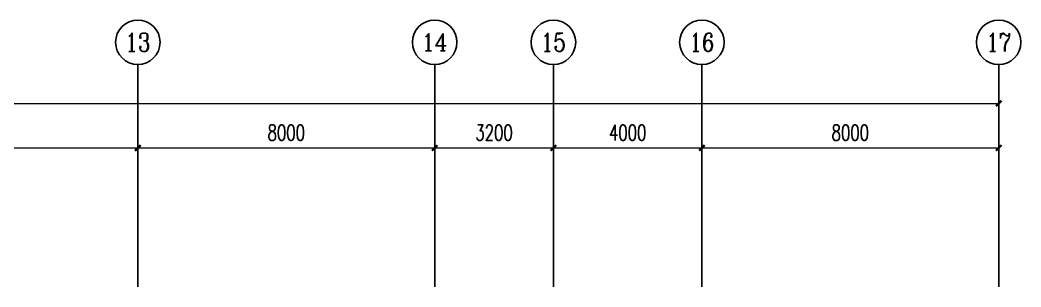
# Model space of a CAD drawing. Extents: x 0 to 302064749, y -59725395 to 1524223.
# Drawn here: x 160528446 to 163225946, y -50685395 to -49965395 of the extents above; entities that cross this region are included whole.
import ezdxf
from ezdxf.enums import TextEntityAlignment as Align

# ---------------------------------------------------------------- set-up
doc = ezdxf.new("R2010")
doc.units = 0
doc.header["$LTSCALE"] = 1000
doc.linetypes.add('DOTE', pattern=[2.42, 2, -0.2, 0.02, -0.2])
doc.layers.add('AXIS', color=3, linetype='Continuous')
doc.layers.add('AXIS_TEXT', color=7, linetype='Continuous')
doc.layers.add('DOTE', color=1, linetype='DOTE', lineweight=9, plot=False)
doc.layers.get('DOTE').off()
doc.styles.add('_TCH_AXIS', font='COMPLEX', dxfattribs={"bigfont": 'GBCBIG'})
doc.styles.add('A_DIM_T3', font='simplex.shx', dxfattribs={"width": 0.7, "bigfont": 'gbcbig.shx'})
doc.styles.add('COMPLEX', font='COMPLEX')
doc.dimstyles.new('_TCH_ARCH&&150', dxfattribs={"dimtxt": 420, "dimasz": 150, "dimexe": 375, "dimexo": 450, "dimgap": 202.5, "dimtad": 1, "dimdec": 0, "dimzin": 0, "dimdsep": 46, "dimtxsty": 'A_DIM_T3', "dimblk": 'ARCHTICK', "dimcen": 0.09, "dimclrt": 7, "dimazin": 2, "dimtfac": 1, "dimtdec": 0, "dimtix": 1, "dimtmove": 2, "dimatfit": 3, "dimfxl": 150, "dimtolj": 1, "dimtzin": 0, "dimarcsym": 0})

# ---------------------------------------------------------------- blocks, each defined once
blk = doc.blocks.new('_ArchTick')
at = {"color": 0, "linetype": 'ByBlock', "const_width": 0.4}
blk.add_lwpolyline([(-0.5, -0.5), (0.5, 0.5)], dxfattribs=at)
blk = doc.blocks.new('*D122')
at = {"layer": 'AXIS', "color": 0, "lineweight": -2, "transparency": 16777216}
for p, q in [((0, 80050), (0, 84925)), ((106700, 80050), (106700, 84925)), ((0, 84550), (106700, 84550))]:
    blk.add_line(p, q, dxfattribs=at)
at = {"layer": 'Defpoints', "color": 0, "transparency": 16777216}
for p in [(106700, 84550), (0, 79600), (106700, 79600)]:
    blk.add_point(p, dxfattribs=at)
at = {"layer": 'AXIS', "color": 0, "lineweight": -2, "transparency": 16777216, "xscale": 150, "yscale": 150, "zscale": 150, "rotation": 180}
blk.add_blockref('_ArchTick', (0, 84550), dxfattribs=at)
at = {"layer": 'AXIS', "color": 0, "lineweight": -2, "transparency": 16777216, "xscale": 150, "yscale": 150, "zscale": 150}
blk.add_blockref('_ArchTick', (106700, 84550), dxfattribs=at)
at = {"layer": 'AXIS', "color": 7, "transparency": 16777216, "insert": (53350, 84962.5), "char_height": 420, "attachment_point": 5, "style": 'A_DIM_T3'}
blk.add_mtext('\\A1;106700', dxfattribs=at)
blk = doc.blocks.new('*D134')
at = {"layer": 'AXIS', "color": 0, "lineweight": -2, "transparency": 16777216}
for p, q in [((75500, 80050), (75500, 83725)), ((83500, 80050), (83500, 83725)), ((75500, 83350), (83500, 83350))]:
    blk.add_line(p, q, dxfattribs=at)
at = {"layer": 'Defpoints', "color": 0, "transparency": 16777216}
for p in [(83500, 83350), (75500, 79600), (83500, 79600)]:
    blk.add_point(p, dxfattribs=at)
at = {"layer": 'AXIS', "color": 0, "lineweight": -2, "transparency": 16777216, "xscale": 150, "yscale": 150, "zscale": 150, "rotation": 180}
blk.add_blockref('_ArchTick', (75500, 83350), dxfattribs=at)
at = {"layer": 'AXIS', "color": 0, "lineweight": -2, "transparency": 16777216, "xscale": 150, "yscale": 150, "zscale": 150}
blk.add_blockref('_ArchTick', (83500, 83350), dxfattribs=at)
at = {"layer": 'AXIS', "color": 7, "transparency": 16777216, "insert": (79500, 83762.5), "char_height": 420, "attachment_point": 5, "style": 'A_DIM_T3'}
blk.add_mtext('\\A1;8000', dxfattribs=at)
blk = doc.blocks.new('*D135')
at = {"layer": 'AXIS', "color": 0, "lineweight": -2, "transparency": 16777216}
for p, q in [((83500, 80050), (83500, 83725)), ((91500, 80050), (91500, 83725)), ((83500, 83350), (91500, 83350))]:
    blk.add_line(p, q, dxfattribs=at)
at = {"layer": 'Defpoints', "color": 0, "transparency": 16777216}
for p in [(91500, 83350), (83500, 79600), (91500, 79600)]:
    blk.add_point(p, dxfattribs=at)
at = {"layer": 'AXIS', "color": 0, "lineweight": -2, "transparency": 16777216, "xscale": 150, "yscale": 150, "zscale": 150, "rotation": 180}
blk.add_blockref('_ArchTick', (83500, 83350), dxfattribs=at)
at = {"layer": 'AXIS', "color": 0, "lineweight": -2, "transparency": 16777216, "xscale": 150, "yscale": 150, "zscale": 150}
blk.add_blockref('_ArchTick', (91500, 83350), dxfattribs=at)
at = {"layer": 'AXIS', "color": 7, "transparency": 16777216, "insert": (87500, 83762.5), "char_height": 420, "attachment_point": 5, "style": 'A_DIM_T3'}
blk.add_mtext('\\A1;8000', dxfattribs=at)
blk = doc.blocks.new('*D136')
at = {"layer": 'AXIS', "color": 0, "lineweight": -2, "transparency": 16777216}
for p, q in [((91500, 80050), (91500, 83725)), ((94700, 80050), (94700, 83725)), ((91500, 83350), (94700, 83350))]:
    blk.add_line(p, q, dxfattribs=at)
at = {"layer": 'Defpoints', "color": 0, "transparency": 16777216}
for p in [(94700, 83350), (91500, 79600), (94700, 79600)]:
    blk.add_point(p, dxfattribs=at)
at = {"layer": 'AXIS', "color": 0, "lineweight": -2, "transparency": 16777216, "xscale": 150, "yscale": 150, "zscale": 150, "rotation": 180}
blk.add_blockref('_ArchTick', (91500, 83350), dxfattribs=at)
at = {"layer": 'AXIS', "color": 0, "lineweight": -2, "transparency": 16777216, "xscale": 150, "yscale": 150, "zscale": 150}
blk.add_blockref('_ArchTick', (94700, 83350), dxfattribs=at)
at = {"layer": 'AXIS', "color": 7, "transparency": 16777216, "insert": (93100, 83762.5), "char_height": 420, "attachment_point": 5, "style": 'A_DIM_T3'}
blk.add_mtext('\\A1;3200', dxfattribs=at)
blk = doc.blocks.new('*D137')
at = {"layer": 'AXIS', "color": 0, "lineweight": -2, "transparency": 16777216}
for p, q in [((94700, 80050), (94700, 83725)), ((98700, 80050), (98700, 83725)), ((94700, 83350), (98700, 83350))]:
    blk.add_line(p, q, dxfattribs=at)
at = {"layer": 'Defpoints', "color": 0, "transparency": 16777216}
for p in [(98700, 83350), (94700, 79600), (98700, 79600)]:
    blk.add_point(p, dxfattribs=at)
at = {"layer": 'AXIS', "color": 0, "lineweight": -2, "transparency": 16777216, "xscale": 150, "yscale": 150, "zscale": 150, "rotation": 180}
blk.add_blockref('_ArchTick', (94700, 83350), dxfattribs=at)
at = {"layer": 'AXIS', "color": 0, "lineweight": -2, "transparency": 16777216, "xscale": 150, "yscale": 150, "zscale": 150}
blk.add_blockref('_ArchTick', (98700, 83350), dxfattribs=at)
at = {"layer": 'AXIS', "color": 7, "transparency": 16777216, "insert": (96700, 83762.5), "char_height": 420, "attachment_point": 5, "style": 'A_DIM_T3'}
blk.add_mtext('\\A1;4000', dxfattribs=at)
blk = doc.blocks.new('*D138')
at = {"layer": 'AXIS', "color": 0, "lineweight": -2, "transparency": 16777216}
for p, q in [((98700, 80050), (98700, 83725)), ((106700, 80050), (106700, 83725)), ((98700, 83350), (106700, 83350))]:
    blk.add_line(p, q, dxfattribs=at)
at = {"layer": 'Defpoints', "color": 0, "transparency": 16777216}
for p in [(106700, 83350), (98700, 79600), (106700, 79600)]:
    blk.add_point(p, dxfattribs=at)
at = {"layer": 'AXIS', "color": 0, "lineweight": -2, "transparency": 16777216, "xscale": 150, "yscale": 150, "zscale": 150, "rotation": 180}
blk.add_blockref('_ArchTick', (98700, 83350), dxfattribs=at)
at = {"layer": 'AXIS', "color": 0, "lineweight": -2, "transparency": 16777216, "xscale": 150, "yscale": 150, "zscale": 150}
blk.add_blockref('_ArchTick', (106700, 83350), dxfattribs=at)
at = {"layer": 'AXIS', "color": 7, "transparency": 16777216, "insert": (102700, 83762.5), "char_height": 420, "attachment_point": 5, "style": 'A_DIM_T3'}
blk.add_mtext('\\A1;8000', dxfattribs=at)
blk = doc.blocks.new('*D177')
at = {"layer": 'AXIS', "color": 0, "lineweight": -2, "transparency": 16777216}
for p, q in [((0, 80050), (0, 84925)), ((106700, 80050), (106700, 84925)), ((0, 84550), (106700, 84550))]:
    blk.add_line(p, q, dxfattribs=at)
at = {"layer": 'Defpoints', "color": 0, "transparency": 16777216}
for p in [(106700, 84550), (0, 79600), (106700, 79600)]:
    blk.add_point(p, dxfattribs=at)
at = {"layer": 'AXIS', "color": 0, "lineweight": -2, "transparency": 16777216, "xscale": 150, "yscale": 150, "zscale": 150, "rotation": 180}
blk.add_blockref('_ArchTick', (0, 84550), dxfattribs=at)
at = {"layer": 'AXIS', "color": 0, "lineweight": -2, "transparency": 16777216, "xscale": 150, "yscale": 150, "zscale": 150}
blk.add_blockref('_ArchTick', (106700, 84550), dxfattribs=at)
at = {"layer": 'AXIS', "color": 7, "transparency": 16777216, "insert": (53350, 84962.5), "char_height": 420, "attachment_point": 5, "style": 'A_DIM_T3'}
blk.add_mtext('\\A1;106700', dxfattribs=at)
blk = doc.blocks.new('*D189')
at = {"layer": 'AXIS', "color": 0, "lineweight": -2, "transparency": 16777216}
for p, q in [((75500, 80050), (75500, 83725)), ((83500, 80050), (83500, 83725)), ((75500, 83350), (83500, 83350))]:
    blk.add_line(p, q, dxfattribs=at)
at = {"layer": 'Defpoints', "color": 0, "transparency": 16777216}
for p in [(83500, 83350), (75500, 79600), (83500, 79600)]:
    blk.add_point(p, dxfattribs=at)
at = {"layer": 'AXIS', "color": 0, "lineweight": -2, "transparency": 16777216, "xscale": 150, "yscale": 150, "zscale": 150, "rotation": 180}
blk.add_blockref('_ArchTick', (75500, 83350), dxfattribs=at)
at = {"layer": 'AXIS', "color": 0, "lineweight": -2, "transparency": 16777216, "xscale": 150, "yscale": 150, "zscale": 150}
blk.add_blockref('_ArchTick', (83500, 83350), dxfattribs=at)
at = {"layer": 'AXIS', "color": 7, "transparency": 16777216, "insert": (79500, 83762.5), "char_height": 420, "attachment_point": 5, "style": 'A_DIM_T3'}
blk.add_mtext('\\A1;8000', dxfattribs=at)
blk = doc.blocks.new('*D190')
at = {"layer": 'AXIS', "color": 0, "lineweight": -2, "transparency": 16777216}
for p, q in [((83500, 80050), (83500, 83725)), ((91500, 80050), (91500, 83725)), ((83500, 83350), (91500, 83350))]:
    blk.add_line(p, q, dxfattribs=at)
at = {"layer": 'Defpoints', "color": 0, "transparency": 16777216}
for p in [(91500, 83350), (83500, 79600), (91500, 79600)]:
    blk.add_point(p, dxfattribs=at)
at = {"layer": 'AXIS', "color": 0, "lineweight": -2, "transparency": 16777216, "xscale": 150, "yscale": 150, "zscale": 150, "rotation": 180}
blk.add_blockref('_ArchTick', (83500, 83350), dxfattribs=at)
at = {"layer": 'AXIS', "color": 0, "lineweight": -2, "transparency": 16777216, "xscale": 150, "yscale": 150, "zscale": 150}
blk.add_blockref('_ArchTick', (91500, 83350), dxfattribs=at)
at = {"layer": 'AXIS', "color": 7, "transparency": 16777216, "insert": (87500, 83762.5), "char_height": 420, "attachment_point": 5, "style": 'A_DIM_T3'}
blk.add_mtext('\\A1;8000', dxfattribs=at)
blk = doc.blocks.new('*D191')
at = {"layer": 'AXIS', "color": 0, "lineweight": -2, "transparency": 16777216}
for p, q in [((91500, 80050), (91500, 83725)), ((94700, 80050), (94700, 83725)), ((91500, 83350), (94700, 83350))]:
    blk.add_line(p, q, dxfattribs=at)
at = {"layer": 'Defpoints', "color": 0, "transparency": 16777216}
for p in [(94700, 83350), (91500, 79600), (94700, 79600)]:
    blk.add_point(p, dxfattribs=at)
at = {"layer": 'AXIS', "color": 0, "lineweight": -2, "transparency": 16777216, "xscale": 150, "yscale": 150, "zscale": 150, "rotation": 180}
blk.add_blockref('_ArchTick', (91500, 83350), dxfattribs=at)
at = {"layer": 'AXIS', "color": 0, "lineweight": -2, "transparency": 16777216, "xscale": 150, "yscale": 150, "zscale": 150}
blk.add_blockref('_ArchTick', (94700, 83350), dxfattribs=at)
at = {"layer": 'AXIS', "color": 7, "transparency": 16777216, "insert": (93100, 83762.5), "char_height": 420, "attachment_point": 5, "style": 'A_DIM_T3'}
blk.add_mtext('\\A1;3200', dxfattribs=at)
blk = doc.blocks.new('*D192')
at = {"layer": 'AXIS', "color": 0, "lineweight": -2, "transparency": 16777216}
for p, q in [((94700, 80050), (94700, 83725)), ((98700, 80050), (98700, 83725)), ((94700, 83350), (98700, 83350))]:
    blk.add_line(p, q, dxfattribs=at)
at = {"layer": 'Defpoints', "color": 0, "transparency": 16777216}
for p in [(98700, 83350), (94700, 79600), (98700, 79600)]:
    blk.add_point(p, dxfattribs=at)
at = {"layer": 'AXIS', "color": 0, "lineweight": -2, "transparency": 16777216, "xscale": 150, "yscale": 150, "zscale": 150, "rotation": 180}
blk.add_blockref('_ArchTick', (94700, 83350), dxfattribs=at)
at = {"layer": 'AXIS', "color": 0, "lineweight": -2, "transparency": 16777216, "xscale": 150, "yscale": 150, "zscale": 150}
blk.add_blockref('_ArchTick', (98700, 83350), dxfattribs=at)
at = {"layer": 'AXIS', "color": 7, "transparency": 16777216, "insert": (96700, 83762.5), "char_height": 420, "attachment_point": 5, "style": 'A_DIM_T3'}
blk.add_mtext('\\A1;4000', dxfattribs=at)
blk = doc.blocks.new('*D193')
at = {"layer": 'AXIS', "color": 0, "lineweight": -2, "transparency": 16777216}
for p, q in [((98700, 80050), (98700, 83725)), ((106700, 80050), (106700, 83725)), ((98700, 83350), (106700, 83350))]:
    blk.add_line(p, q, dxfattribs=at)
at = {"layer": 'Defpoints', "color": 0, "transparency": 16777216}
for p in [(106700, 83350), (98700, 79600), (106700, 79600)]:
    blk.add_point(p, dxfattribs=at)
at = {"layer": 'AXIS', "color": 0, "lineweight": -2, "transparency": 16777216, "xscale": 150, "yscale": 150, "zscale": 150, "rotation": 180}
blk.add_blockref('_ArchTick', (98700, 83350), dxfattribs=at)
at = {"layer": 'AXIS', "color": 0, "lineweight": -2, "transparency": 16777216, "xscale": 150, "yscale": 150, "zscale": 150}
blk.add_blockref('_ArchTick', (106700, 83350), dxfattribs=at)
at = {"layer": 'AXIS', "color": 7, "transparency": 16777216, "insert": (102700, 83762.5), "char_height": 420, "attachment_point": 5, "style": 'A_DIM_T3'}
blk.add_mtext('\\A1;8000', dxfattribs=at)
blk = doc.blocks.new('*D232')
at = {"layer": 'AXIS', "color": 0, "lineweight": -2, "transparency": 16777216}
for p, q in [((0, 80050), (0, 84925)), ((106700, 80050), (106700, 84925)), ((0, 84550), (106700, 84550))]:
    blk.add_line(p, q, dxfattribs=at)
at = {"layer": 'Defpoints', "color": 0, "transparency": 16777216}
for p in [(106700, 84550), (0, 79600), (106700, 79600)]:
    blk.add_point(p, dxfattribs=at)
at = {"layer": 'AXIS', "color": 0, "lineweight": -2, "transparency": 16777216, "xscale": 150, "yscale": 150, "zscale": 150, "rotation": 180}
blk.add_blockref('_ArchTick', (0, 84550), dxfattribs=at)
at = {"layer": 'AXIS', "color": 0, "lineweight": -2, "transparency": 16777216, "xscale": 150, "yscale": 150, "zscale": 150}
blk.add_blockref('_ArchTick', (106700, 84550), dxfattribs=at)
at = {"layer": 'AXIS', "color": 7, "transparency": 16777216, "insert": (53350, 84962.5), "char_height": 420, "attachment_point": 5, "style": 'A_DIM_T3'}
blk.add_mtext('\\A1;106700', dxfattribs=at)
blk = doc.blocks.new('*D244')
at = {"layer": 'AXIS', "color": 0, "lineweight": -2, "transparency": 16777216}
for p, q in [((75500, 80050), (75500, 83725)), ((83500, 80050), (83500, 83725)), ((75500, 83350), (83500, 83350))]:
    blk.add_line(p, q, dxfattribs=at)
at = {"layer": 'Defpoints', "color": 0, "transparency": 16777216}
for p in [(83500, 83350), (75500, 79600), (83500, 79600)]:
    blk.add_point(p, dxfattribs=at)
at = {"layer": 'AXIS', "color": 0, "lineweight": -2, "transparency": 16777216, "xscale": 150, "yscale": 150, "zscale": 150, "rotation": 180}
blk.add_blockref('_ArchTick', (75500, 83350), dxfattribs=at)
at = {"layer": 'AXIS', "color": 0, "lineweight": -2, "transparency": 16777216, "xscale": 150, "yscale": 150, "zscale": 150}
blk.add_blockref('_ArchTick', (83500, 83350), dxfattribs=at)
at = {"layer": 'AXIS', "color": 7, "transparency": 16777216, "insert": (79500, 83762.5), "char_height": 420, "attachment_point": 5, "style": 'A_DIM_T3'}
blk.add_mtext('\\A1;8000', dxfattribs=at)
blk = doc.blocks.new('*D245')
at = {"layer": 'AXIS', "color": 0, "lineweight": -2, "transparency": 16777216}
for p, q in [((83500, 80050), (83500, 83725)), ((91500, 80050), (91500, 83725)), ((83500, 83350), (91500, 83350))]:
    blk.add_line(p, q, dxfattribs=at)
at = {"layer": 'Defpoints', "color": 0, "transparency": 16777216}
for p in [(91500, 83350), (83500, 79600), (91500, 79600)]:
    blk.add_point(p, dxfattribs=at)
at = {"layer": 'AXIS', "color": 0, "lineweight": -2, "transparency": 16777216, "xscale": 150, "yscale": 150, "zscale": 150, "rotation": 180}
blk.add_blockref('_ArchTick', (83500, 83350), dxfattribs=at)
at = {"layer": 'AXIS', "color": 0, "lineweight": -2, "transparency": 16777216, "xscale": 150, "yscale": 150, "zscale": 150}
blk.add_blockref('_ArchTick', (91500, 83350), dxfattribs=at)
at = {"layer": 'AXIS', "color": 7, "transparency": 16777216, "insert": (87500, 83762.5), "char_height": 420, "attachment_point": 5, "style": 'A_DIM_T3'}
blk.add_mtext('\\A1;8000', dxfattribs=at)
blk = doc.blocks.new('*D246')
at = {"layer": 'AXIS', "color": 0, "lineweight": -2, "transparency": 16777216}
for p, q in [((91500, 80050), (91500, 83725)), ((94700, 80050), (94700, 83725)), ((91500, 83350), (94700, 83350))]:
    blk.add_line(p, q, dxfattribs=at)
at = {"layer": 'Defpoints', "color": 0, "transparency": 16777216}
for p in [(94700, 83350), (91500, 79600), (94700, 79600)]:
    blk.add_point(p, dxfattribs=at)
at = {"layer": 'AXIS', "color": 0, "lineweight": -2, "transparency": 16777216, "xscale": 150, "yscale": 150, "zscale": 150, "rotation": 180}
blk.add_blockref('_ArchTick', (91500, 83350), dxfattribs=at)
at = {"layer": 'AXIS', "color": 0, "lineweight": -2, "transparency": 16777216, "xscale": 150, "yscale": 150, "zscale": 150}
blk.add_blockref('_ArchTick', (94700, 83350), dxfattribs=at)
at = {"layer": 'AXIS', "color": 7, "transparency": 16777216, "insert": (93100, 83762.5), "char_height": 420, "attachment_point": 5, "style": 'A_DIM_T3'}
blk.add_mtext('\\A1;3200', dxfattribs=at)
blk = doc.blocks.new('*D247')
at = {"layer": 'AXIS', "color": 0, "lineweight": -2, "transparency": 16777216}
for p, q in [((94700, 80050), (94700, 83725)), ((98700, 80050), (98700, 83725)), ((94700, 83350), (98700, 83350))]:
    blk.add_line(p, q, dxfattribs=at)
at = {"layer": 'Defpoints', "color": 0, "transparency": 16777216}
for p in [(98700, 83350), (94700, 79600), (98700, 79600)]:
    blk.add_point(p, dxfattribs=at)
at = {"layer": 'AXIS', "color": 0, "lineweight": -2, "transparency": 16777216, "xscale": 150, "yscale": 150, "zscale": 150, "rotation": 180}
blk.add_blockref('_ArchTick', (94700, 83350), dxfattribs=at)
at = {"layer": 'AXIS', "color": 0, "lineweight": -2, "transparency": 16777216, "xscale": 150, "yscale": 150, "zscale": 150}
blk.add_blockref('_ArchTick', (98700, 83350), dxfattribs=at)
at = {"layer": 'AXIS', "color": 7, "transparency": 16777216, "insert": (96700, 83762.5), "char_height": 420, "attachment_point": 5, "style": 'A_DIM_T3'}
blk.add_mtext('\\A1;4000', dxfattribs=at)
blk = doc.blocks.new('*D248')
at = {"layer": 'AXIS', "color": 0, "lineweight": -2, "transparency": 16777216}
for p, q in [((98700, 80050), (98700, 83725)), ((106700, 80050), (106700, 83725)), ((98700, 83350), (106700, 83350))]:
    blk.add_line(p, q, dxfattribs=at)
at = {"layer": 'Defpoints', "color": 0, "transparency": 16777216}
for p in [(106700, 83350), (98700, 79600), (106700, 79600)]:
    blk.add_point(p, dxfattribs=at)
at = {"layer": 'AXIS', "color": 0, "lineweight": -2, "transparency": 16777216, "xscale": 150, "yscale": 150, "zscale": 150, "rotation": 180}
blk.add_blockref('_ArchTick', (98700, 83350), dxfattribs=at)
at = {"layer": 'AXIS', "color": 0, "lineweight": -2, "transparency": 16777216, "xscale": 150, "yscale": 150, "zscale": 150}
blk.add_blockref('_ArchTick', (106700, 83350), dxfattribs=at)
at = {"layer": 'AXIS', "color": 7, "transparency": 16777216, "insert": (102700, 83762.5), "char_height": 420, "attachment_point": 5, "style": 'A_DIM_T3'}
blk.add_mtext('\\A1;8000', dxfattribs=at)
blk = doc.blocks.new('*D287')
at = {"layer": 'AXIS', "color": 0, "lineweight": -2, "transparency": 16777216}
for p, q in [((0, 80050), (0, 84925)), ((106700, 80050), (106700, 84925)), ((0, 84550), (106700, 84550))]:
    blk.add_line(p, q, dxfattribs=at)
at = {"layer": 'Defpoints', "color": 0, "transparency": 16777216}
for p in [(106700, 84550), (0, 79600), (106700, 79600)]:
    blk.add_point(p, dxfattribs=at)
at = {"layer": 'AXIS', "color": 0, "lineweight": -2, "transparency": 16777216, "xscale": 150, "yscale": 150, "zscale": 150, "rotation": 180}
blk.add_blockref('_ArchTick', (0, 84550), dxfattribs=at)
at = {"layer": 'AXIS', "color": 0, "lineweight": -2, "transparency": 16777216, "xscale": 150, "yscale": 150, "zscale": 150}
blk.add_blockref('_ArchTick', (106700, 84550), dxfattribs=at)
at = {"layer": 'AXIS', "color": 7, "transparency": 16777216, "insert": (53350, 84962.5), "char_height": 420, "attachment_point": 5, "style": 'A_DIM_T3'}
blk.add_mtext('\\A1;106700', dxfattribs=at)
blk = doc.blocks.new('*D299')
at = {"layer": 'AXIS', "color": 0, "lineweight": -2, "transparency": 16777216}
for p, q in [((75500, 80050), (75500, 83725)), ((83500, 80050), (83500, 83725)), ((75500, 83350), (83500, 83350))]:
    blk.add_line(p, q, dxfattribs=at)
at = {"layer": 'Defpoints', "color": 0, "transparency": 16777216}
for p in [(83500, 83350), (75500, 79600), (83500, 79600)]:
    blk.add_point(p, dxfattribs=at)
at = {"layer": 'AXIS', "color": 0, "lineweight": -2, "transparency": 16777216, "xscale": 150, "yscale": 150, "zscale": 150, "rotation": 180}
blk.add_blockref('_ArchTick', (75500, 83350), dxfattribs=at)
at = {"layer": 'AXIS', "color": 0, "lineweight": -2, "transparency": 16777216, "xscale": 150, "yscale": 150, "zscale": 150}
blk.add_blockref('_ArchTick', (83500, 83350), dxfattribs=at)
at = {"layer": 'AXIS', "color": 7, "transparency": 16777216, "insert": (79500, 83762.5), "char_height": 420, "attachment_point": 5, "style": 'A_DIM_T3'}
blk.add_mtext('\\A1;8000', dxfattribs=at)
blk = doc.blocks.new('*D300')
at = {"layer": 'AXIS', "color": 0, "lineweight": -2, "transparency": 16777216}
for p, q in [((83500, 80050), (83500, 83725)), ((91500, 80050), (91500, 83725)), ((83500, 83350), (91500, 83350))]:
    blk.add_line(p, q, dxfattribs=at)
at = {"layer": 'Defpoints', "color": 0, "transparency": 16777216}
for p in [(91500, 83350), (83500, 79600), (91500, 79600)]:
    blk.add_point(p, dxfattribs=at)
at = {"layer": 'AXIS', "color": 0, "lineweight": -2, "transparency": 16777216, "xscale": 150, "yscale": 150, "zscale": 150, "rotation": 180}
blk.add_blockref('_ArchTick', (83500, 83350), dxfattribs=at)
at = {"layer": 'AXIS', "color": 0, "lineweight": -2, "transparency": 16777216, "xscale": 150, "yscale": 150, "zscale": 150}
blk.add_blockref('_ArchTick', (91500, 83350), dxfattribs=at)
at = {"layer": 'AXIS', "color": 7, "transparency": 16777216, "insert": (87500, 83762.5), "char_height": 420, "attachment_point": 5, "style": 'A_DIM_T3'}
blk.add_mtext('\\A1;8000', dxfattribs=at)
blk = doc.blocks.new('*D301')
at = {"layer": 'AXIS', "color": 0, "lineweight": -2, "transparency": 16777216}
for p, q in [((91500, 80050), (91500, 83725)), ((94700, 80050), (94700, 83725)), ((91500, 83350), (94700, 83350))]:
    blk.add_line(p, q, dxfattribs=at)
at = {"layer": 'Defpoints', "color": 0, "transparency": 16777216}
for p in [(94700, 83350), (91500, 79600), (94700, 79600)]:
    blk.add_point(p, dxfattribs=at)
at = {"layer": 'AXIS', "color": 0, "lineweight": -2, "transparency": 16777216, "xscale": 150, "yscale": 150, "zscale": 150, "rotation": 180}
blk.add_blockref('_ArchTick', (91500, 83350), dxfattribs=at)
at = {"layer": 'AXIS', "color": 0, "lineweight": -2, "transparency": 16777216, "xscale": 150, "yscale": 150, "zscale": 150}
blk.add_blockref('_ArchTick', (94700, 83350), dxfattribs=at)
at = {"layer": 'AXIS', "color": 7, "transparency": 16777216, "insert": (93100, 83762.5), "char_height": 420, "attachment_point": 5, "style": 'A_DIM_T3'}
blk.add_mtext('\\A1;3200', dxfattribs=at)
blk = doc.blocks.new('*D302')
at = {"layer": 'AXIS', "color": 0, "lineweight": -2, "transparency": 16777216}
for p, q in [((94700, 80050), (94700, 83725)), ((98700, 80050), (98700, 83725)), ((94700, 83350), (98700, 83350))]:
    blk.add_line(p, q, dxfattribs=at)
at = {"layer": 'Defpoints', "color": 0, "transparency": 16777216}
for p in [(98700, 83350), (94700, 79600), (98700, 79600)]:
    blk.add_point(p, dxfattribs=at)
at = {"layer": 'AXIS', "color": 0, "lineweight": -2, "transparency": 16777216, "xscale": 150, "yscale": 150, "zscale": 150, "rotation": 180}
blk.add_blockref('_ArchTick', (94700, 83350), dxfattribs=at)
at = {"layer": 'AXIS', "color": 0, "lineweight": -2, "transparency": 16777216, "xscale": 150, "yscale": 150, "zscale": 150}
blk.add_blockref('_ArchTick', (98700, 83350), dxfattribs=at)
at = {"layer": 'AXIS', "color": 7, "transparency": 16777216, "insert": (96700, 83762.5), "char_height": 420, "attachment_point": 5, "style": 'A_DIM_T3'}
blk.add_mtext('\\A1;4000', dxfattribs=at)
blk = doc.blocks.new('*D303')
at = {"layer": 'AXIS', "color": 0, "lineweight": -2, "transparency": 16777216}
for p, q in [((98700, 80050), (98700, 83725)), ((106700, 80050), (106700, 83725)), ((98700, 83350), (106700, 83350))]:
    blk.add_line(p, q, dxfattribs=at)
at = {"layer": 'Defpoints', "color": 0, "transparency": 16777216}
for p in [(106700, 83350), (98700, 79600), (106700, 79600)]:
    blk.add_point(p, dxfattribs=at)
at = {"layer": 'AXIS', "color": 0, "lineweight": -2, "transparency": 16777216, "xscale": 150, "yscale": 150, "zscale": 150, "rotation": 180}
blk.add_blockref('_ArchTick', (98700, 83350), dxfattribs=at)
at = {"layer": 'AXIS', "color": 0, "lineweight": -2, "transparency": 16777216, "xscale": 150, "yscale": 150, "zscale": 150}
blk.add_blockref('_ArchTick', (106700, 83350), dxfattribs=at)
at = {"layer": 'AXIS', "color": 7, "transparency": 16777216, "insert": (102700, 83762.5), "char_height": 420, "attachment_point": 5, "style": 'A_DIM_T3'}
blk.add_mtext('\\A1;8000', dxfattribs=at)
blk = doc.blocks.new('*D342')
at = {"layer": 'AXIS', "color": 0, "lineweight": -2, "transparency": 16777216}
for p, q in [((0, 80050), (0, 84925)), ((106700, 80050), (106700, 84925)), ((0, 84550), (106700, 84550))]:
    blk.add_line(p, q, dxfattribs=at)
at = {"layer": 'Defpoints', "color": 0, "transparency": 16777216}
for p in [(106700, 84550), (0, 79600), (106700, 79600)]:
    blk.add_point(p, dxfattribs=at)
at = {"layer": 'AXIS', "color": 0, "lineweight": -2, "transparency": 16777216, "xscale": 150, "yscale": 150, "zscale": 150, "rotation": 180}
blk.add_blockref('_ArchTick', (0, 84550), dxfattribs=at)
at = {"layer": 'AXIS', "color": 0, "lineweight": -2, "transparency": 16777216, "xscale": 150, "yscale": 150, "zscale": 150}
blk.add_blockref('_ArchTick', (106700, 84550), dxfattribs=at)
at = {"layer": 'AXIS', "color": 7, "transparency": 16777216, "insert": (53350, 84962.5), "char_height": 420, "attachment_point": 5, "style": 'A_DIM_T3'}
blk.add_mtext('\\A1;106700', dxfattribs=at)
blk = doc.blocks.new('*D354')
at = {"layer": 'AXIS', "color": 0, "lineweight": -2, "transparency": 16777216}
for p, q in [((75500, 80050), (75500, 83725)), ((83500, 80050), (83500, 83725)), ((75500, 83350), (83500, 83350))]:
    blk.add_line(p, q, dxfattribs=at)
at = {"layer": 'Defpoints', "color": 0, "transparency": 16777216}
for p in [(83500, 83350), (75500, 79600), (83500, 79600)]:
    blk.add_point(p, dxfattribs=at)
at = {"layer": 'AXIS', "color": 0, "lineweight": -2, "transparency": 16777216, "xscale": 150, "yscale": 150, "zscale": 150, "rotation": 180}
blk.add_blockref('_ArchTick', (75500, 83350), dxfattribs=at)
at = {"layer": 'AXIS', "color": 0, "lineweight": -2, "transparency": 16777216, "xscale": 150, "yscale": 150, "zscale": 150}
blk.add_blockref('_ArchTick', (83500, 83350), dxfattribs=at)
at = {"layer": 'AXIS', "color": 7, "transparency": 16777216, "insert": (79500, 83762.5), "char_height": 420, "attachment_point": 5, "style": 'A_DIM_T3'}
blk.add_mtext('\\A1;8000', dxfattribs=at)
blk = doc.blocks.new('*D355')
at = {"layer": 'AXIS', "color": 0, "lineweight": -2, "transparency": 16777216}
for p, q in [((83500, 80050), (83500, 83725)), ((91500, 80050), (91500, 83725)), ((83500, 83350), (91500, 83350))]:
    blk.add_line(p, q, dxfattribs=at)
at = {"layer": 'Defpoints', "color": 0, "transparency": 16777216}
for p in [(91500, 83350), (83500, 79600), (91500, 79600)]:
    blk.add_point(p, dxfattribs=at)
at = {"layer": 'AXIS', "color": 0, "lineweight": -2, "transparency": 16777216, "xscale": 150, "yscale": 150, "zscale": 150, "rotation": 180}
blk.add_blockref('_ArchTick', (83500, 83350), dxfattribs=at)
at = {"layer": 'AXIS', "color": 0, "lineweight": -2, "transparency": 16777216, "xscale": 150, "yscale": 150, "zscale": 150}
blk.add_blockref('_ArchTick', (91500, 83350), dxfattribs=at)
at = {"layer": 'AXIS', "color": 7, "transparency": 16777216, "insert": (87500, 83762.5), "char_height": 420, "attachment_point": 5, "style": 'A_DIM_T3'}
blk.add_mtext('\\A1;8000', dxfattribs=at)
blk = doc.blocks.new('*D356')
at = {"layer": 'AXIS', "color": 0, "lineweight": -2, "transparency": 16777216}
for p, q in [((91500, 80050), (91500, 83725)), ((94700, 80050), (94700, 83725)), ((91500, 83350), (94700, 83350))]:
    blk.add_line(p, q, dxfattribs=at)
at = {"layer": 'Defpoints', "color": 0, "transparency": 16777216}
for p in [(94700, 83350), (91500, 79600), (94700, 79600)]:
    blk.add_point(p, dxfattribs=at)
at = {"layer": 'AXIS', "color": 0, "lineweight": -2, "transparency": 16777216, "xscale": 150, "yscale": 150, "zscale": 150, "rotation": 180}
blk.add_blockref('_ArchTick', (91500, 83350), dxfattribs=at)
at = {"layer": 'AXIS', "color": 0, "lineweight": -2, "transparency": 16777216, "xscale": 150, "yscale": 150, "zscale": 150}
blk.add_blockref('_ArchTick', (94700, 83350), dxfattribs=at)
at = {"layer": 'AXIS', "color": 7, "transparency": 16777216, "insert": (93100, 83762.5), "char_height": 420, "attachment_point": 5, "style": 'A_DIM_T3'}
blk.add_mtext('\\A1;3200', dxfattribs=at)
blk = doc.blocks.new('*D357')
at = {"layer": 'AXIS', "color": 0, "lineweight": -2, "transparency": 16777216}
for p, q in [((94700, 80050), (94700, 83725)), ((98700, 80050), (98700, 83725)), ((94700, 83350), (98700, 83350))]:
    blk.add_line(p, q, dxfattribs=at)
at = {"layer": 'Defpoints', "color": 0, "transparency": 16777216}
for p in [(98700, 83350), (94700, 79600), (98700, 79600)]:
    blk.add_point(p, dxfattribs=at)
at = {"layer": 'AXIS', "color": 0, "lineweight": -2, "transparency": 16777216, "xscale": 150, "yscale": 150, "zscale": 150, "rotation": 180}
blk.add_blockref('_ArchTick', (94700, 83350), dxfattribs=at)
at = {"layer": 'AXIS', "color": 0, "lineweight": -2, "transparency": 16777216, "xscale": 150, "yscale": 150, "zscale": 150}
blk.add_blockref('_ArchTick', (98700, 83350), dxfattribs=at)
at = {"layer": 'AXIS', "color": 7, "transparency": 16777216, "insert": (96700, 83762.5), "char_height": 420, "attachment_point": 5, "style": 'A_DIM_T3'}
blk.add_mtext('\\A1;4000', dxfattribs=at)
blk = doc.blocks.new('*D358')
at = {"layer": 'AXIS', "color": 0, "lineweight": -2, "transparency": 16777216}
for p, q in [((98700, 80050), (98700, 83725)), ((106700, 80050), (106700, 83725)), ((98700, 83350), (106700, 83350))]:
    blk.add_line(p, q, dxfattribs=at)
at = {"layer": 'Defpoints', "color": 0, "transparency": 16777216}
for p in [(106700, 83350), (98700, 79600), (106700, 79600)]:
    blk.add_point(p, dxfattribs=at)
at = {"layer": 'AXIS', "color": 0, "lineweight": -2, "transparency": 16777216, "xscale": 150, "yscale": 150, "zscale": 150, "rotation": 180}
blk.add_blockref('_ArchTick', (98700, 83350), dxfattribs=at)
at = {"layer": 'AXIS', "color": 0, "lineweight": -2, "transparency": 16777216, "xscale": 150, "yscale": 150, "zscale": 150}
blk.add_blockref('_ArchTick', (106700, 83350), dxfattribs=at)
at = {"layer": 'AXIS', "color": 7, "transparency": 16777216, "insert": (102700, 83762.5), "char_height": 420, "attachment_point": 5, "style": 'A_DIM_T3'}
blk.add_mtext('\\A1;8000', dxfattribs=at)
blk = doc.blocks.new('_AXISO')
blk.add_circle((0, 0), 0.5)
at = {"layer": 'AXIS_TEXT', "style": 'COMPLEX', "width": 1.041667}
blk.add_attdef('A', text='', height=0.56, dxfattribs=at).set_placement((-0.25, -0.28), (0.25, -0.28), align=Align.FIT)
blk = doc.blocks.new('*D398')
at = {"layer": 'AXIS', "color": 0, "lineweight": -2, "transparency": 16777216}
for p, q in [((0, 80050), (0, 84925)), ((106700, 80050), (106700, 84925)), ((0, 84550), (106700, 84550))]:
    blk.add_line(p, q, dxfattribs=at)
at = {"layer": 'Defpoints', "color": 0, "transparency": 16777216}
for p in [(106700, 84550), (0, 79600), (106700, 79600)]:
    blk.add_point(p, dxfattribs=at)
at = {"layer": 'AXIS', "color": 0, "lineweight": -2, "transparency": 16777216, "xscale": 150, "yscale": 150, "zscale": 150, "rotation": 180}
blk.add_blockref('_ArchTick', (0, 84550), dxfattribs=at)
at = {"layer": 'AXIS', "color": 0, "lineweight": -2, "transparency": 16777216, "xscale": 150, "yscale": 150, "zscale": 150}
blk.add_blockref('_ArchTick', (106700, 84550), dxfattribs=at)
at = {"layer": 'AXIS', "color": 7, "transparency": 16777216, "insert": (53350, 84962.5), "char_height": 420, "attachment_point": 5, "style": 'A_DIM_T3'}
blk.add_mtext('\\A1;106700', dxfattribs=at)
blk = doc.blocks.new('*D410')
at = {"layer": 'AXIS', "color": 0, "lineweight": -2, "transparency": 16777216}
for p, q in [((75500, 80050), (75500, 83725)), ((83500, 80050), (83500, 83725)), ((75500, 83350), (83500, 83350))]:
    blk.add_line(p, q, dxfattribs=at)
at = {"layer": 'Defpoints', "color": 0, "transparency": 16777216}
for p in [(83500, 83350), (75500, 79600), (83500, 79600)]:
    blk.add_point(p, dxfattribs=at)
at = {"layer": 'AXIS', "color": 0, "lineweight": -2, "transparency": 16777216, "xscale": 150, "yscale": 150, "zscale": 150, "rotation": 180}
blk.add_blockref('_ArchTick', (75500, 83350), dxfattribs=at)
at = {"layer": 'AXIS', "color": 0, "lineweight": -2, "transparency": 16777216, "xscale": 150, "yscale": 150, "zscale": 150}
blk.add_blockref('_ArchTick', (83500, 83350), dxfattribs=at)
at = {"layer": 'AXIS', "color": 7, "transparency": 16777216, "insert": (79500, 83762.5), "char_height": 420, "attachment_point": 5, "style": 'A_DIM_T3'}
blk.add_mtext('\\A1;8000', dxfattribs=at)
blk = doc.blocks.new('*D411')
at = {"layer": 'AXIS', "color": 0, "lineweight": -2, "transparency": 16777216}
for p, q in [((83500, 80050), (83500, 83725)), ((91500, 80050), (91500, 83725)), ((83500, 83350), (91500, 83350))]:
    blk.add_line(p, q, dxfattribs=at)
at = {"layer": 'Defpoints', "color": 0, "transparency": 16777216}
for p in [(91500, 83350), (83500, 79600), (91500, 79600)]:
    blk.add_point(p, dxfattribs=at)
at = {"layer": 'AXIS', "color": 0, "lineweight": -2, "transparency": 16777216, "xscale": 150, "yscale": 150, "zscale": 150, "rotation": 180}
blk.add_blockref('_ArchTick', (83500, 83350), dxfattribs=at)
at = {"layer": 'AXIS', "color": 0, "lineweight": -2, "transparency": 16777216, "xscale": 150, "yscale": 150, "zscale": 150}
blk.add_blockref('_ArchTick', (91500, 83350), dxfattribs=at)
at = {"layer": 'AXIS', "color": 7, "transparency": 16777216, "insert": (87500, 83762.5), "char_height": 420, "attachment_point": 5, "style": 'A_DIM_T3'}
blk.add_mtext('\\A1;8000', dxfattribs=at)
blk = doc.blocks.new('*D412')
at = {"layer": 'AXIS', "color": 0, "lineweight": -2, "transparency": 16777216}
for p, q in [((91500, 80050), (91500, 83725)), ((94700, 80050), (94700, 83725)), ((91500, 83350), (94700, 83350))]:
    blk.add_line(p, q, dxfattribs=at)
at = {"layer": 'Defpoints', "color": 0, "transparency": 16777216}
for p in [(94700, 83350), (91500, 79600), (94700, 79600)]:
    blk.add_point(p, dxfattribs=at)
at = {"layer": 'AXIS', "color": 0, "lineweight": -2, "transparency": 16777216, "xscale": 150, "yscale": 150, "zscale": 150, "rotation": 180}
blk.add_blockref('_ArchTick', (91500, 83350), dxfattribs=at)
at = {"layer": 'AXIS', "color": 0, "lineweight": -2, "transparency": 16777216, "xscale": 150, "yscale": 150, "zscale": 150}
blk.add_blockref('_ArchTick', (94700, 83350), dxfattribs=at)
at = {"layer": 'AXIS', "color": 7, "transparency": 16777216, "insert": (93100, 83762.5), "char_height": 420, "attachment_point": 5, "style": 'A_DIM_T3'}
blk.add_mtext('\\A1;3200', dxfattribs=at)
blk = doc.blocks.new('*D413')
at = {"layer": 'AXIS', "color": 0, "lineweight": -2, "transparency": 16777216}
for p, q in [((94700, 80050), (94700, 83725)), ((98700, 80050), (98700, 83725)), ((94700, 83350), (98700, 83350))]:
    blk.add_line(p, q, dxfattribs=at)
at = {"layer": 'Defpoints', "color": 0, "transparency": 16777216}
for p in [(98700, 83350), (94700, 79600), (98700, 79600)]:
    blk.add_point(p, dxfattribs=at)
at = {"layer": 'AXIS', "color": 0, "lineweight": -2, "transparency": 16777216, "xscale": 150, "yscale": 150, "zscale": 150, "rotation": 180}
blk.add_blockref('_ArchTick', (94700, 83350), dxfattribs=at)
at = {"layer": 'AXIS', "color": 0, "lineweight": -2, "transparency": 16777216, "xscale": 150, "yscale": 150, "zscale": 150}
blk.add_blockref('_ArchTick', (98700, 83350), dxfattribs=at)
at = {"layer": 'AXIS', "color": 7, "transparency": 16777216, "insert": (96700, 83762.5), "char_height": 420, "attachment_point": 5, "style": 'A_DIM_T3'}
blk.add_mtext('\\A1;4000', dxfattribs=at)
blk = doc.blocks.new('*D414')
at = {"layer": 'AXIS', "color": 0, "lineweight": -2, "transparency": 16777216}
for p, q in [((98700, 80050), (98700, 83725)), ((106700, 80050), (106700, 83725)), ((98700, 83350), (106700, 83350))]:
    blk.add_line(p, q, dxfattribs=at)
at = {"layer": 'Defpoints', "color": 0, "transparency": 16777216}
for p in [(106700, 83350), (98700, 79600), (106700, 79600)]:
    blk.add_point(p, dxfattribs=at)
at = {"layer": 'AXIS', "color": 0, "lineweight": -2, "transparency": 16777216, "xscale": 150, "yscale": 150, "zscale": 150, "rotation": 180}
blk.add_blockref('_ArchTick', (98700, 83350), dxfattribs=at)
at = {"layer": 'AXIS', "color": 0, "lineweight": -2, "transparency": 16777216, "xscale": 150, "yscale": 150, "zscale": 150}
blk.add_blockref('_ArchTick', (106700, 83350), dxfattribs=at)
at = {"layer": 'AXIS', "color": 7, "transparency": 16777216, "insert": (102700, 83762.5), "char_height": 420, "attachment_point": 5, "style": 'A_DIM_T3'}
blk.add_mtext('\\A1;8000', dxfattribs=at)
blk = doc.blocks.new('A$Cfdce661d')
at = {"layer": 'AXIS'}
for p, q in [((83500, 79600), (83500, 85600)), ((91500, 79600), (91500, 85600)), ((94700, 79600), (94700, 85600)), ((98700, 79600), (98700, 85600)), ((106700, 79600), (106700, 85600))]:
    blk.add_line(p, q, dxfattribs=at)
ref = blk.add_blockref('_AXISO', (83500, 86200), dxfattribs=dict(at, xscale=1200, yscale=1200, zscale=1200))
ref.add_attrib('A', '13', dxfattribs={"layer": 'AXIS_TEXT', "height": 492.67, "style": '_TCH_AXIS'}).set_placement((83159.8, 85953.7), (83840.2, 85953.7), align=Align.FIT)
ref = blk.add_blockref('_AXISO', (91500, 86200), dxfattribs=dict(at, xscale=1200, yscale=1200, zscale=1200))
ref.add_attrib('A', '14', dxfattribs={"layer": 'AXIS_TEXT', "height": 471.11, "style": '_TCH_AXIS'}).set_placement((91152.3, 85964.4), (91847.7, 85964.4), align=Align.FIT)
ref = blk.add_blockref('_AXISO', (94700, 86200), dxfattribs=dict(at, xscale=1200, yscale=1200, zscale=1200))
ref.add_attrib('A', '15', dxfattribs={"layer": 'AXIS_TEXT', "height": 492.67, "style": '_TCH_AXIS'}).set_placement((94359.8, 85953.7), (95040.2, 85953.7), align=Align.FIT)
ref = blk.add_blockref('_AXISO', (98700, 86200), dxfattribs=dict(at, xscale=1200, yscale=1200, zscale=1200))
ref.add_attrib('A', '16', dxfattribs={"layer": 'AXIS_TEXT', "height": 492.67, "style": '_TCH_AXIS'}).set_placement((98359.8, 85953.7), (99040.2, 85953.7), align=Align.FIT)
ref = blk.add_blockref('_AXISO', (106700, 86200), dxfattribs=dict(at, xscale=1200, yscale=1200, zscale=1200))
ref.add_attrib('A', '17', dxfattribs={"layer": 'AXIS_TEXT', "height": 492.67, "style": '_TCH_AXIS'}).set_placement((106359.8, 85953.7), (107040.2, 85953.7), align=Align.FIT)
for p1, p2, distance, picture, middle in [((0, 79600), (106700, 79600), 4950, '*D122', (53350, 84962.5)), ((0, 79600), (106700, 79600), 4950, '*D177', (53350, 84962.5)), ((0, 79600), (106700, 79600), 4950, '*D232', (53350, 84962.5)), ((0, 79600), (106700, 79600), 4950, '*D287', (53350, 84962.5)), ((0, 79600), (106700, 79600), 4950, '*D342', (53350, 84962.5)), ((0, 79600), (106700, 79600), 4950, '*D398', (53350, 84962.5)), ((75500, 79600), (83500, 79600), 3750, '*D134', (79500, 83762.5)), ((75500, 79600), (83500, 79600), 3750, '*D189', (79500, 83762.5)), ((75500, 79600), (83500, 79600), 3750, '*D244', (79500, 83762.5)), ((75500, 79600), (83500, 79600), 3750, '*D299', (79500, 83762.5)), ((75500, 79600), (83500, 79600), 3750, '*D354', (79500, 83762.5)), ((75500, 79600), (83500, 79600), 3750, '*D410', (79500, 83762.5)), ((83500, 79600), (91500, 79600), 3750, '*D135', (87500, 83762.5)), ((83500, 79600), (91500, 79600), 3750, '*D190', (87500, 83762.5)), ((83500, 79600), (91500, 79600), 3750, '*D245', (87500, 83762.5)), ((83500, 79600), (91500, 79600), 3750, '*D300', (87500, 83762.5)), ((83500, 79600), (91500, 79600), 3750, '*D355', (87500, 83762.5)), ((83500, 79600), (91500, 79600), 3750, '*D411', (87500, 83762.5)), ((91500, 79600), (94700, 79600), 3750, '*D136', (93100, 83762.5)), ((91500, 79600), (94700, 79600), 3750, '*D191', (93100, 83762.5)), ((91500, 79600), (94700, 79600), 3750, '*D246', (93100, 83762.5)), ((91500, 79600), (94700, 79600), 3750, '*D301', (93100, 83762.5)), ((91500, 79600), (94700, 79600), 3750, '*D356', (93100, 83762.5)), ((91500, 79600), (94700, 79600), 3750, '*D412', (93100, 83762.5)), ((94700, 79600), (98700, 79600), 3750, '*D137', (96700, 83762.5)), ((94700, 79600), (98700, 79600), 3750, '*D192', (96700, 83762.5)), ((94700, 79600), (98700, 79600), 3750, '*D247', (96700, 83762.5)), ((94700, 79600), (98700, 79600), 3750, '*D302', (96700, 83762.5)), ((94700, 79600), (98700, 79600), 3750, '*D357', (96700, 83762.5)), ((94700, 79600), (98700, 79600), 3750, '*D413', (96700, 83762.5)), ((98700, 79600), (106700, 79600), 3750, '*D138', (102700, 83762.5)), ((98700, 79600), (106700, 79600), 3750, '*D193', (102700, 83762.5)), ((98700, 79600), (106700, 79600), 3750, '*D248', (102700, 83762.5)), ((98700, 79600), (106700, 79600), 3750, '*D303', (102700, 83762.5)), ((98700, 79600), (106700, 79600), 3750, '*D358', (102700, 83762.5)), ((98700, 79600), (106700, 79600), 3750, '*D414', (102700, 83762.5))]:
    dim = blk.add_aligned_dim(p1=p1, p2=p2, distance=distance, dimstyle='_TCH_ARCH&&150', dxfattribs=at)
    dim.commit()
    dim.dimension.update_dxf_attribs({"geometry": picture, "text_midpoint": middle})
blk = doc.blocks.new('1#教学楼-电提建筑结构')
at = {"layer": 'DOTE'}
blk.add_blockref('A$Cfdce661d', (1504056.7, -586002.8), dxfattribs=at)

msp = doc.modelspace()

# ---------------------------------------------------------------- block references
at = {"xscale": 100, "yscale": 100, "zscale": 100}
msp.add_blockref('1#教学楼-电提建筑结构', (2090275, -45113), dxfattribs=at)

doc.saveas('drawing.dxf')
